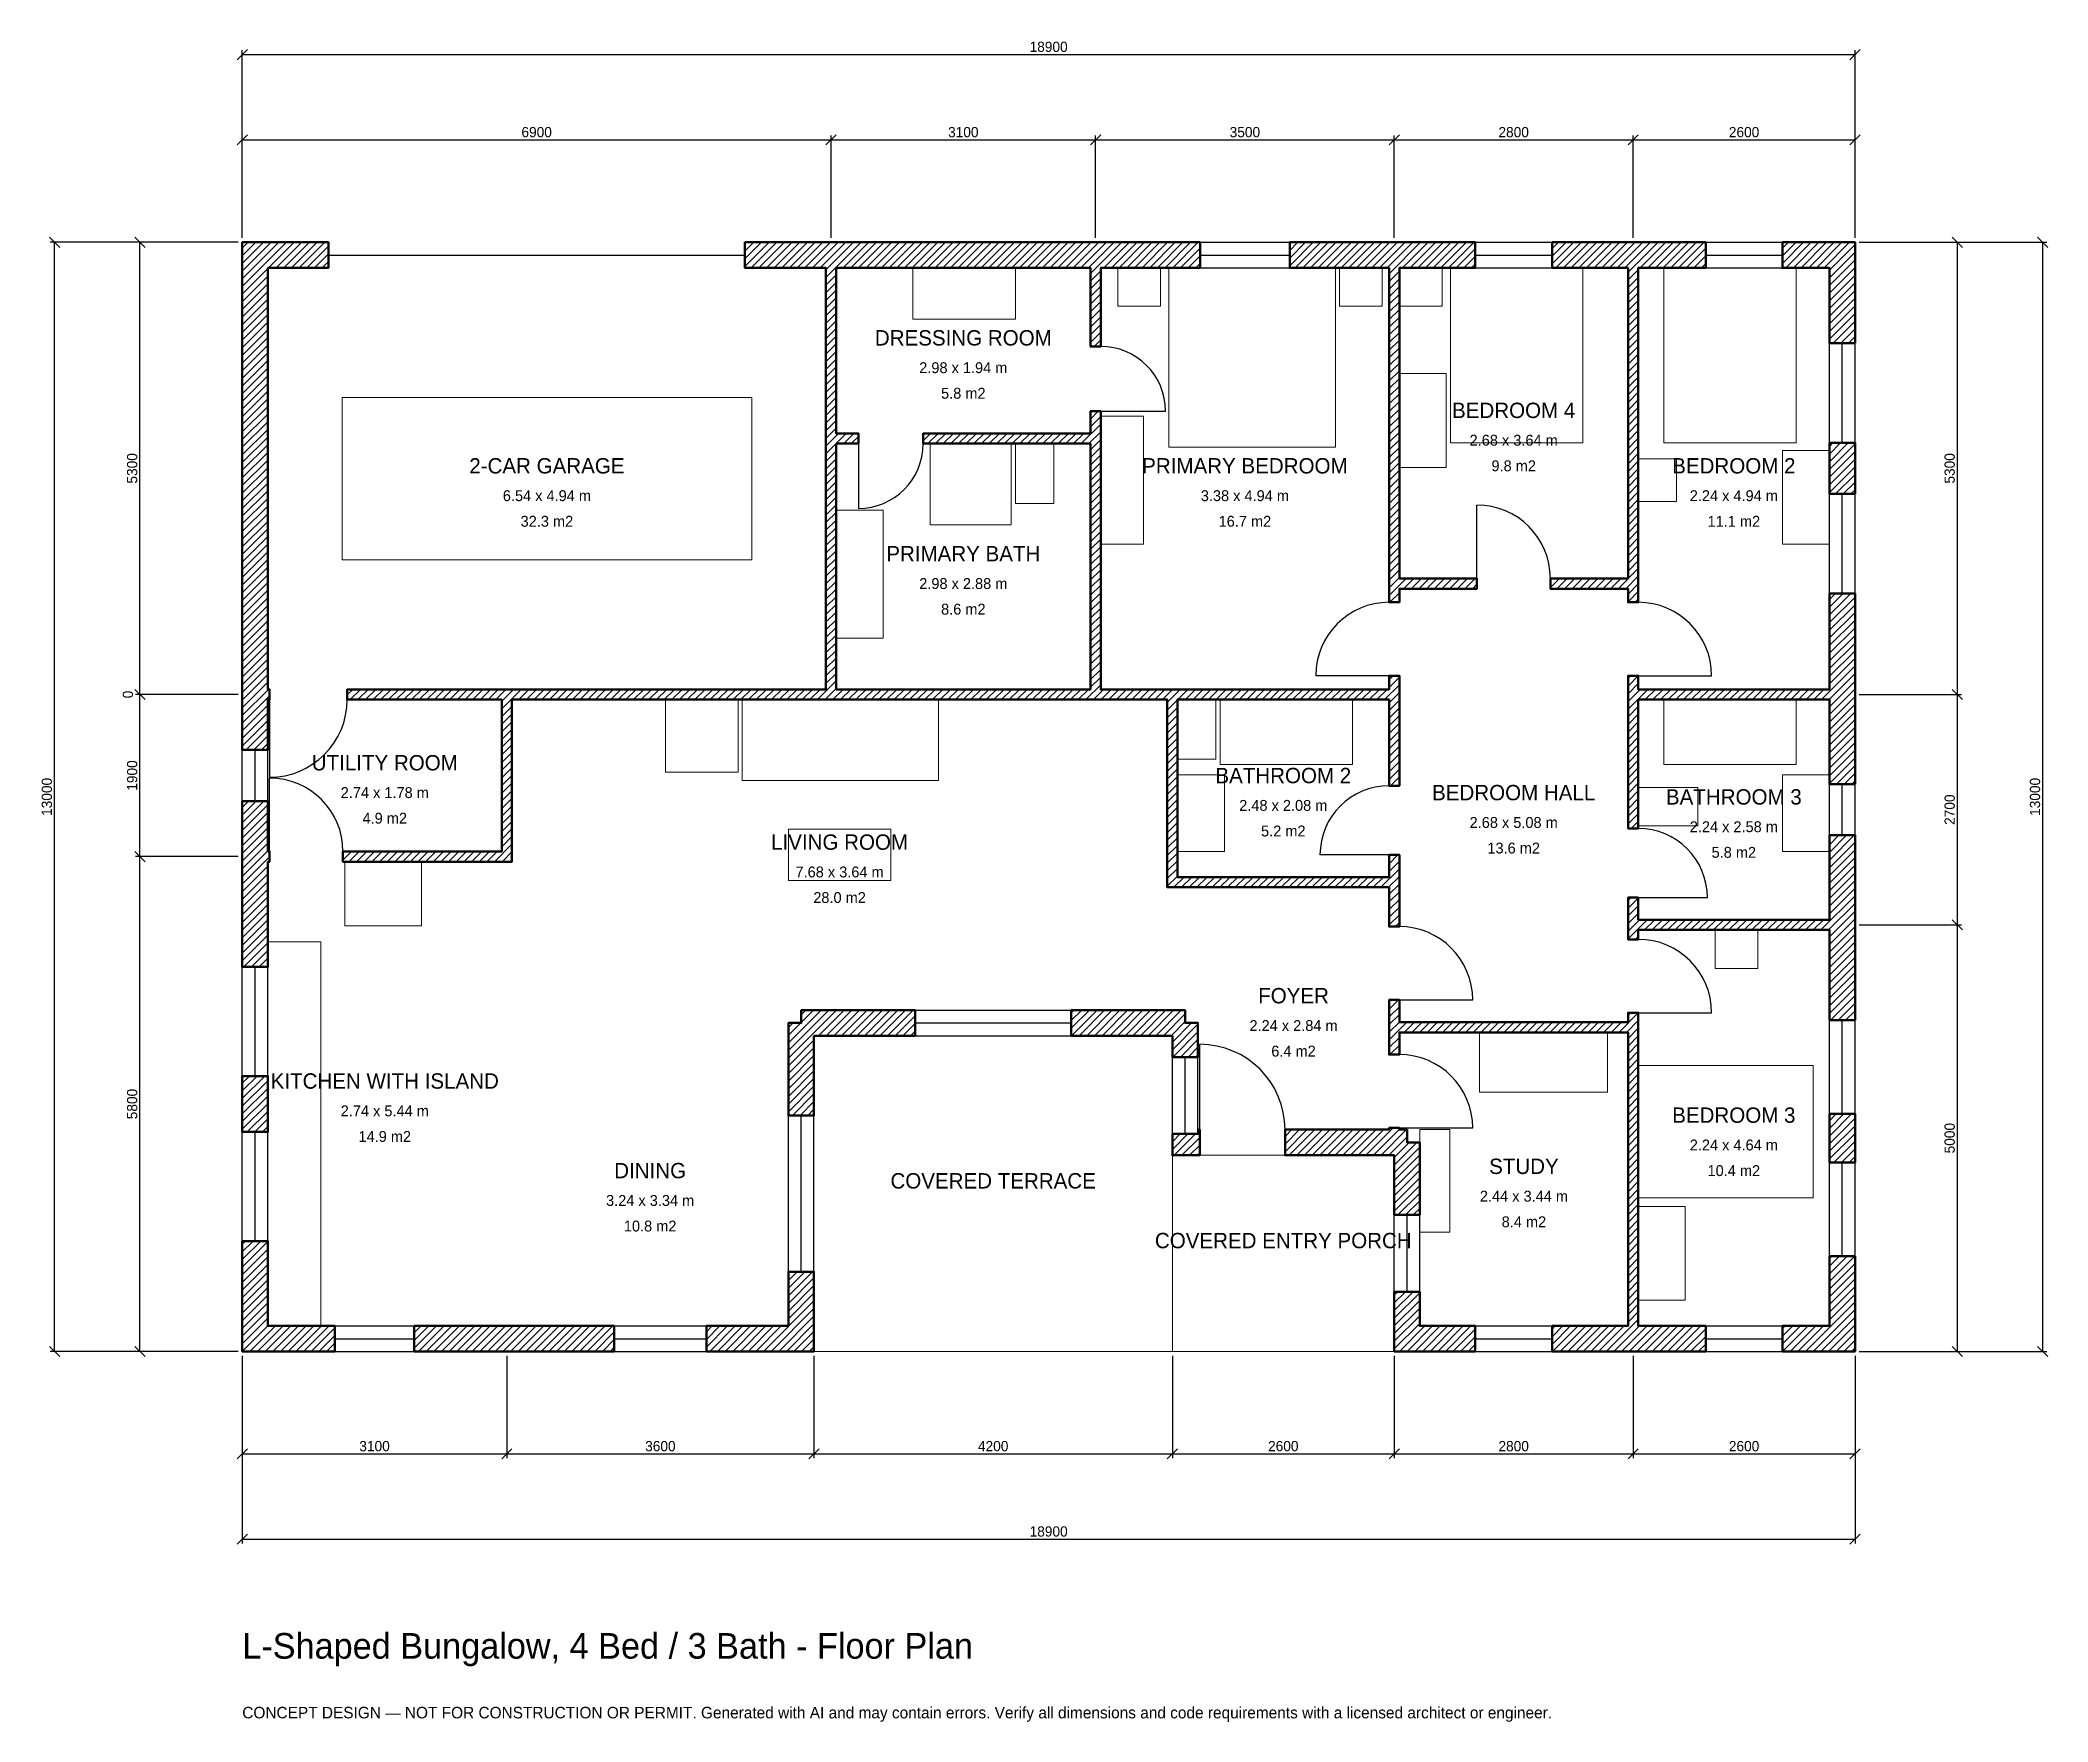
# Model space of a CAD drawing. Header units: millimetres. Extents: x -2369 to 21160, y -4341 to 15369.
import ezdxf
from ezdxf.enums import TextEntityAlignment as Align

# ---------------------------------------------------------------- set-up
doc = ezdxf.new("R2010")
doc.units = ezdxf.units.MM
doc.linetypes.add('DASHED', pattern=[1.524, 1.27, -0.254])
for name, color, linetype, lineweight in [('A-ANNO-DIMS', 1, 'Continuous', 13), ('A-ANNO-TEXT', 7, 'Continuous', 18), ('A-AREA-IDEN', 7, 'Continuous', 18), ('A-DOOR', 2, 'Continuous', 25), ('A-FLOR-FIXT', 9, 'Continuous', 13), ('A-FURN', 9, 'Continuous', 13), ('A-GLAZ', 4, 'Continuous', 25), ('A-SITE-PAVE', 8, 'Continuous', 13), ('A-WALL', 7, 'Continuous', 50), ('A-WALL-PATT', 8, 'Continuous', 13)]:
    doc.layers.add(name, color=color, linetype=linetype, lineweight=lineweight)
doc.dimstyles.new('PLAN', dxfattribs={"dimtxt": 120, "dimasz": 80, "dimexe": 50, "dimexo": 50, "dimgap": 30, "dimtad": 1, "dimdec": 0, "dimtsz": 60, "dimcen": 2.5, "dimclrd": 1, "dimclre": 1, "dimazin": 3, "dimtfac": 1, "dimtmove": 0, "dimatfit": 3})

msp = doc.modelspace()

# ---------------------------------------------------------------- hatches: boundary and pattern name
at = {"layer": 'A-WALL-PATT'}
h = msp.add_hatch(dxfattribs=at)
h.set_pattern_fill('ANSI31', color=8, scale=20)
h.paths.add_polyline_path([(13499.999, 0), (13499.999, 300), (13500, 300), (13500, 700), (13800, 700), (13800, 300), (14450, 300), (14450, 0), (13800, 0), (13800, -0.001), (13500, -0.001), (13500, 0), (13499.999, 0)])
h.paths.add_polyline_path([(13500, 2240), (13499.999, 2240), (13499.999, 2299.999), (13440, 2299.999), (13440, 2300), (12220, 2300), (12220, 2600), (13440, 2600), (13440, 2620), (13560, 2620), (13560, 2600), (13650, 2600), (13650, 2450), (13800, 2450), (13800, 1600), (13500, 1600), (13500, 2240)])
h.paths.add_polyline_path([(11200, 2300), (11200, 2299.999), (10900, 2299.999), (10900, 2300), (10899.999, 2300), (10899.999, 2550), (11210, 2550), (11210, 2600), (11220, 2600), (11220, 2300), (11200, 2300)])
h.paths.add_polyline_path([(10900, 3700), (9715, 3700), (9715, 4000), (11050, 4000), (11050, 3850), (11200, 3850), (11200, 3450), (10900, 3450), (10900, 3700)])
h.paths.add_polyline_path([(6700, 3700), (6700, 2765), (6400, 2765), (6400, 3850), (6550, 3850), (6550, 4000), (7885, 4000), (7885, 3700), (6700, 3700)])
h.paths.add_polyline_path([(6700, 300), (6700.001, 300), (6700.001, 0), (6700.001, 0), (6700, 0), (6700, -0.001), (6400, -0.001), (6400, 0), (5440, 0), (5440, 300), (6400, 300), (6400, 935), (6700, 935), (6700, 300)])
h.paths.add_polyline_path([(3250, 0), (2950, 0), (2015, 0), (2015, 300), (2950, 300), (3250, 300), (4360, 300), (4360, 0), (3250, 0)])
h.paths.add_polyline_path([(300, 0), (300, -0.001), (0, -0.001), (0, 0), (-0.001, 0), (-0.001, 0), (-0.001, 300), (0, 300), (0, 1293.3333), (300, 1293.3333), (300, 300), (1085, 300), (1085, 0), (300, 0)])
h.paths.add_polyline_path([(0, 3226.6667), (300, 3226.6667), (300, 2573.3333), (0, 2573.3333), (0, 3226.6667)])
h.paths.add_polyline_path([(0, 5650), (0, 5740), (-0.001, 5740), (-0.001, 5860), (0, 5860), (0, 5950), (0, 6450), (300, 6450), (300, 5950), (300, 5860), (320, 5860), (320, 5740), (300, 5740), (300, 5650), (300, 4506.6667), (0, 4506.6667), (0, 5650)])
h.paths.add_polyline_path([(0, 7550), (0, 7640), (-0.001, 7640), (-0.001, 7760), (0, 7760), (0, 7850), (0, 12700), (-0.001, 12700), (-0.001, 13000), (0, 13000), (0, 13000.001), (300, 13000.001), (300, 13000), (1010, 13000), (1010, 12700), (300, 12700), (300, 7850), (300, 7760), (320, 7760), (320, 7640), (300, 7640), (300, 7550), (300, 7050), (0, 7050), (0, 7550)])
h.paths.add_polyline_path([(6750, 13000), (6840, 13000), (6840, 13000.001), (6960, 13000.001), (6960, 13000), (7050, 13000), (9850, 13000), (9940, 13000), (9940, 13000.001), (10060, 13000.001), (10060, 13000), (10150, 13000), (11225, 13000), (11225, 12700), (10150, 12700), (10060, 12700), (10060, 11780), (9940, 11780), (9940, 12700), (9850, 12700), (7050, 12700), (6960, 12700), (6960, 10760), (7220, 10760), (7220, 10640), (6960, 10640), (6960, 7760), (9940, 7760), (9940, 10640), (7980, 10640), (7980, 10760), (9940, 10760), (9940, 11020), (10060, 11020), (10060, 10760), (10060, 10640), (10060, 7760), (10840, 7760), (10960, 7760), (13440, 7760), (13440, 7920), (13560, 7920), (13560, 7760), (13560, 7640), (13560, 6630), (13440, 6630), (13440, 7640), (10960, 7640), (10960, 5560), (13440, 5560), (13440, 5820), (13560, 5820), (13560, 5560), (13560, 5440), (13560, 4980), (13440, 4980), (13440, 5440), (10960, 5440), (10840, 5440), (10840, 5560), (10840, 7640), (10060, 7640), (9940, 7640), (6960, 7640), (6840, 7640), (3160, 7640), (3160, 7640), (3160, 5860), (3160, 5740), (3040, 5740), (1180, 5740), (1180, 5860), (3040, 5860), (3040, 7640), (1230, 7640), (1230, 7760), (3040, 7760), (3040, 7760), (6840, 7760), (6840, 10640), (6840, 10760), (6840, 12700), (6750, 12700), (5890, 12700), (5890, 13000), (6750, 13000)])
h.paths.add_polyline_path([(13350, 13000), (13440, 13000), (13440, 13000.001), (13560, 13000.001), (13560, 13000), (13650, 13000), (14450, 13000), (14450, 12700), (13650, 12700), (13560, 12700), (13560, 9060), (14470, 9060), (14470, 8940), (13560, 8940), (13560, 8780), (13440, 8780), (13440, 8940), (13440, 9060), (13440, 12700), (13350, 12700), (12275, 12700), (12275, 13000), (13350, 13000)])
h.paths.add_polyline_path([(16150, 13000), (16240, 13000), (16240, 13000.001), (16360, 13000.001), (16360, 13000), (16450, 13000), (17150, 13000), (17150, 12700), (16450, 12700), (16360, 12700), (16360, 9060), (16360, 8940), (16360, 8780), (16240, 8780), (16240, 8940), (15330, 8940), (15330, 9060), (16240, 9060), (16240, 12700), (16150, 12700), (15350, 12700), (15350, 13000), (16150, 13000)])
h.paths.add_polyline_path([(18600, 13000), (18600, 13000.001), (18900, 13000.001), (18900, 13000), (18900.001, 13000), (18900.001, 12700), (18900, 12700), (18900, 11818.3333), (18600, 11818.3333), (18600, 12700), (18050, 12700), (18050, 13000), (18600, 13000)])
h.paths.add_polyline_path([(18900, 10051.6667), (18600, 10051.6667), (18600, 10648.3333), (18900, 10648.3333), (18900, 10051.6667)])
h.paths.add_polyline_path([(18900, 7850), (18900, 7760), (18900.001, 7760), (18900.001, 7640), (18900, 7640), (18900, 7550), (18900, 6650), (18600, 6650), (18600, 7550), (18600, 7640), (16360, 7640), (16360, 6130), (16240, 6130), (16240, 7640), (16240, 7760), (16240, 7920), (16360, 7920), (16360, 7760), (18600, 7760), (18600, 7850), (18600, 8881.6667), (18900, 8881.6667), (18900, 7850)])
h.paths.add_polyline_path([(18900, 5150), (18900, 5060), (18900.001, 5060), (18900.001, 4940), (18900, 4940), (18900, 4850), (18900, 3883.3333), (18600, 3883.3333), (18600, 4850), (18600, 4940), (16360, 4940), (16360, 4830), (16240, 4830), (16240, 4940), (16240, 5060), (16240, 5320), (16360, 5320), (16360, 5060), (18600, 5060), (18600, 5150), (18600, 6050), (18900, 6050), (18900, 5150)])
h.paths.add_polyline_path([(18900, 2216.6667), (18600, 2216.6667), (18600, 2783.3333), (18900, 2783.3333), (18900, 2216.6667)])
h.paths.add_polyline_path([(18900, 300), (18900.001, 300), (18900.001, 0), (18900, 0), (18900, -0.001), (18600, -0.001), (18600, 0), (18050, 0), (18050, 300), (18600, 300), (18600, 1116.6667), (18900, 1116.6667), (18900, 300)])
h.paths.add_polyline_path([(16450, 0), (16360, 0), (16360, -0.001), (16240, -0.001), (16240, 0), (16150, 0), (15350, 0), (15350, 300), (16150, 300), (16240, 300), (16240, 3740), (13560, 3740), (13560, 3480), (13440, 3480), (13440, 3740), (13440, 3860), (13440, 4120), (13560, 4120), (13560, 3860), (16240, 3860), (16240, 3970), (16360, 3970), (16360, 3860), (16360, 3740), (16360, 300), (16450, 300), (17150, 300), (17150, 0), (16450, 0)])

# ---------------------------------------------------------------- linework, layer by layer
at = {"layer": 'A-DOOR', "linetype": 'DASHED'}
msp.add_line((1010, 12850), (5890, 12850), dxfattribs=at)
at = {"layer": 'A-DOOR'}
for p, q in [((10060, 11020), (10820, 11020)), ((7220, 10640), (7220, 9880)), ((14470, 9060), (14470, 9920)), ((13440, 7920), (12580, 7920)), ((16360, 7920), (17220, 7920)), ((320, 7640), (320, 6730)), ((320, 5860), (320, 6720)), ((13440, 5820), (12630, 5820)), ((16360, 5320), (17170, 5320)), ((13560, 4120), (14420, 4120)), ((16360, 3970), (17220, 3970)), ((11220, 2600), (11220, 3600)), ((13560, 2620), (14420, 2620))]:
    msp.add_line(p, q, dxfattribs=at)
for centre, radius, start, end in [((10060, 11020), 760, 0, 90), ((7220, 10640), 760, 270, 360), ((14470, 9060), 860, 0, 90), ((13440, 7920), 860, 90, 180), ((16360, 7920), 860, 0, 90), ((320, 7640), 910, 270, 360), ((320, 5860), 860, 0, 90), ((13440, 5820), 810, 90, 180), ((16360, 5320), 810, 0, 90), ((13560, 4120), 860, 0, 90), ((16360, 3970), 860, 0, 90), ((11220, 2600), 1000, 0, 90), ((13560, 2620), 860, 0, 90)]:
    msp.add_arc(centre, radius, start, end, dxfattribs=at)
at = {"layer": 'A-FLOR-FIXT'}
for points in [[(8060, 9690), (9010, 9690), (9010, 10640), (8060, 10640)], [(9060, 9940), (9510, 9940), (9510, 10640), (9060, 10640)], [(6960, 8360), (7510, 8360), (7510, 9860), (6960, 9860)], [(10960, 6940), (11410, 6940), (11410, 7640), (10960, 7640)], [(11460, 6880), (13010, 6880), (13010, 7640), (11460, 7640)], [(16660, 6880), (18210, 6880), (18210, 7640), (16660, 7640)], [(10960, 5860), (11510, 5860), (11510, 6760), (10960, 6760)], [(16360, 6160), (17060, 6160), (17060, 6610), (16360, 6610)], [(18050, 5860), (18600, 5860), (18600, 6760), (18050, 6760)], [(300, 300), (920, 300), (920, 4800), (300, 4800)]]:
    msp.add_lwpolyline(points, close=True, dxfattribs=at)
at = {"layer": 'A-FURN'}
for points in [[(7860, 12100), (9060, 12100), (9060, 12700), (7860, 12700)], [(10260, 12250), (10760, 12250), (10760, 12700), (10260, 12700)], [(10860, 10600), (12810, 10600), (12810, 12700), (10860, 12700)], [(12860, 12250), (13360, 12250), (13360, 12700), (12860, 12700)], [(13560, 12250), (14060, 12250), (14060, 12700), (13560, 12700)], [(14160, 10650), (15710, 10650), (15710, 12700), (14160, 12700)], [(16660, 10650), (18210, 10650), (18210, 12700), (16660, 12700)], [(13560, 10360), (14110, 10360), (14110, 11460), (13560, 11460)], [(1170, 9280), (5970, 9280), (5970, 11180), (1170, 11180)], [(10060, 9460), (10560, 9460), (10560, 10960), (10060, 10960)], [(16360, 9960), (16810, 9960), (16810, 10460), (16360, 10460)], [(18050, 9460), (18600, 9460), (18600, 10560), (18050, 10560)], [(4960, 6790), (5810, 6790), (5810, 7640), (4960, 7640)], [(5860, 6690), (8160, 6690), (8160, 7640), (5860, 7640)], [(6400, 5520), (7600, 5520), (7600, 6120), (6400, 6120)], [(1200, 4990), (2100, 4990), (2100, 5740), (1200, 5740)], [(17260, 4490), (17760, 4490), (17760, 4940), (17260, 4940)], [(14500, 3040), (16000, 3040), (16000, 3740), (14500, 3740)], [(16360, 1800), (18410, 1800), (18410, 3350), (16360, 3350)], [(13800, 1400), (14150, 1400), (14150, 2600), (13800, 2600)], [(16360, 600), (16910, 600), (16910, 1700), (16360, 1700)]]:
    msp.add_lwpolyline(points, close=True, dxfattribs=at)
at = {"layer": 'A-GLAZ'}
for p, q in [((11225, 13000), (12275, 13000)), ((14450, 13000), (15350, 13000)), ((17150, 13000), (18050, 13000)), ((11225, 12850), (12275, 12850)), ((14450, 12850), (15350, 12850)), ((17150, 12850), (18050, 12850)), ((11225, 12700), (12275, 12700)), ((14450, 12700), (15350, 12700)), ((17150, 12700), (18050, 12700)), ((18600, 10648.3333), (18600, 11818.3333)), ((18750, 10648.3333), (18750, 11818.3333)), ((18900, 10648.3333), (18900, 11818.3333)), ((18600, 8881.6667), (18600, 10051.6667)), ((18750, 8881.6667), (18750, 10051.6667)), ((18900, 8881.6667), (18900, 10051.6667)), ((0, 6450), (0, 7050)), ((150, 6450), (150, 7050)), ((300, 6450), (300, 7050)), ((18600, 6050), (18600, 6650)), ((18750, 6050), (18750, 6650)), ((18900, 6050), (18900, 6650)), ((0, 3226.6667), (0, 4506.6667)), ((150, 3226.6667), (150, 4506.6667)), ((300, 3226.6667), (300, 4506.6667)), ((7885, 4000), (9715, 4000)), ((7885, 3850), (9715, 3850)), ((18600, 2783.3333), (18600, 3883.3333)), ((18750, 2783.3333), (18750, 3883.3333)), ((18900, 2783.3333), (18900, 3883.3333)), ((7885, 3700), (9715, 3700)), ((10900, 2550), (10900, 3450)), ((11050, 2550), (11050, 3450)), ((11200, 2550), (11200, 3450)), ((6400, 935), (6400, 2765)), ((6550, 935), (6550, 2765)), ((6700, 935), (6700, 2765)), ((0, 1293.3333), (0, 2573.3333)), ((150, 1293.3333), (150, 2573.3333)), ((300, 1293.3333), (300, 2573.3333)), ((18600, 1116.6667), (18600, 2216.6667)), ((18750, 1116.6667), (18750, 2216.6667)), ((18900, 1116.6667), (18900, 2216.6667)), ((13500, 700), (13500, 1600)), ((13650, 700), (13650, 1600)), ((13800, 700), (13800, 1600)), ((1085, 300), (2015, 300)), ((4360, 300), (5440, 300)), ((14450, 300), (15350, 300)), ((17150, 300), (18050, 300)), ((1085, 150), (2015, 150)), ((1085, 0), (2015, 0)), ((4360, 150), (5440, 150)), ((4360, 0), (5440, 0)), ((14450, 150), (15350, 150)), ((14450, 0), (15350, 0)), ((17150, 150), (18050, 150)), ((17150, 0), (18050, 0))]:
    msp.add_line(p, q, dxfattribs=at)
at = {"layer": 'A-SITE-PAVE', "linetype": 'DASHED'}
for points in [[(6700, 0), (10900, 0), (10900, 3700), (6700, 3700)], [(10900, 0), (13500, 0), (13500, 2300), (10900, 2300)]]:
    msp.add_lwpolyline(points, close=True, dxfattribs=at)
at = {"layer": 'A-WALL'}
for points in [[(0, 7550), (0, 7640), (-0.001, 7640), (-0.001, 7760), (0, 7760), (0, 7850), (0, 12700), (-0.001, 12700), (-0.001, 13000), (0, 13000), (0, 13000.001), (300, 13000.001), (300, 13000), (1010, 13000), (1010, 12700), (300, 12700), (300, 7850), (300, 7760), (320, 7760), (320, 7640), (300, 7640), (300, 7550), (300, 7050), (0, 7050), (0, 7550)], [(6750, 13000), (6840, 13000), (6840, 13000.001), (6960, 13000.001), (6960, 13000), (7050, 13000), (9850, 13000), (9940, 13000), (9940, 13000.001), (10060, 13000.001), (10060, 13000), (10150, 13000), (11225, 13000), (11225, 12700), (10150, 12700), (10060, 12700), (10060, 11780), (9940, 11780), (9940, 12700), (9850, 12700), (7050, 12700), (6960, 12700), (6960, 10760), (7220, 10760), (7220, 10640), (6960, 10640), (6960, 7760), (9940, 7760), (9940, 10640), (7980, 10640), (7980, 10760), (9940, 10760), (9940, 11020), (10060, 11020), (10060, 10760), (10060, 10640), (10060, 7760), (10840, 7760), (10960, 7760), (13440, 7760), (13440, 7920), (13560, 7920), (13560, 7760), (13560, 7640), (13560, 6630), (13440, 6630), (13440, 7640), (10960, 7640), (10960, 5560), (13440, 5560), (13440, 5820), (13560, 5820), (13560, 5560), (13560, 5440), (13560, 4980), (13440, 4980), (13440, 5440), (10960, 5440), (10840, 5440), (10840, 5560), (10840, 7640), (10060, 7640), (9940, 7640), (6960, 7640), (6840, 7640), (3160, 7640), (3160, 7640), (3160, 5860), (3160, 5740), (3040, 5740), (1180, 5740), (1180, 5860), (3040, 5860), (3040, 7640), (1230, 7640), (1230, 7760), (3040, 7760), (3040, 7760), (6840, 7760), (6840, 10640), (6840, 10760), (6840, 12700), (6750, 12700), (5890, 12700), (5890, 13000), (6750, 13000)], [(13350, 13000), (13440, 13000), (13440, 13000.001), (13560, 13000.001), (13560, 13000), (13650, 13000), (14450, 13000), (14450, 12700), (13650, 12700), (13560, 12700), (13560, 9060), (14470, 9060), (14470, 8940), (13560, 8940), (13560, 8780), (13440, 8780), (13440, 8940), (13440, 9060), (13440, 12700), (13350, 12700), (12275, 12700), (12275, 13000), (13350, 13000)], [(16150, 13000), (16240, 13000), (16240, 13000.001), (16360, 13000.001), (16360, 13000), (16450, 13000), (17150, 13000), (17150, 12700), (16450, 12700), (16360, 12700), (16360, 9060), (16360, 8940), (16360, 8780), (16240, 8780), (16240, 8940), (15330, 8940), (15330, 9060), (16240, 9060), (16240, 12700), (16150, 12700), (15350, 12700), (15350, 13000), (16150, 13000)], [(18600, 13000), (18600, 13000.001), (18900, 13000.001), (18900, 13000), (18900.001, 13000), (18900.001, 12700), (18900, 12700), (18900, 11818.3333), (18600, 11818.3333), (18600, 12700), (18050, 12700), (18050, 13000), (18600, 13000)], [(18900, 10051.6667), (18600, 10051.6667), (18600, 10648.3333), (18900, 10648.3333), (18900, 10051.6667)], [(18900, 7850), (18900, 7760), (18900.001, 7760), (18900.001, 7640), (18900, 7640), (18900, 7550), (18900, 6650), (18600, 6650), (18600, 7550), (18600, 7640), (16360, 7640), (16360, 6130), (16240, 6130), (16240, 7640), (16240, 7760), (16240, 7920), (16360, 7920), (16360, 7760), (18600, 7760), (18600, 7850), (18600, 8881.6667), (18900, 8881.6667), (18900, 7850)], [(0, 5650), (0, 5740), (-0.001, 5740), (-0.001, 5860), (0, 5860), (0, 5950), (0, 6450), (300, 6450), (300, 5950), (300, 5860), (320, 5860), (320, 5740), (300, 5740), (300, 5650), (300, 4506.6667), (0, 4506.6667), (0, 5650)], [(18900, 5150), (18900, 5060), (18900.001, 5060), (18900.001, 4940), (18900, 4940), (18900, 4850), (18900, 3883.3333), (18600, 3883.3333), (18600, 4850), (18600, 4940), (16360, 4940), (16360, 4830), (16240, 4830), (16240, 4940), (16240, 5060), (16240, 5320), (16360, 5320), (16360, 5060), (18600, 5060), (18600, 5150), (18600, 6050), (18900, 6050), (18900, 5150)], [(6700, 3700), (6700, 2765), (6400, 2765), (6400, 3850), (6550, 3850), (6550, 4000), (7885, 4000), (7885, 3700), (6700, 3700)], [(10900, 3700), (9715, 3700), (9715, 4000), (11050, 4000), (11050, 3850), (11200, 3850), (11200, 3450), (10900, 3450), (10900, 3700)], [(16450, 0), (16360, 0), (16360, -0.001), (16240, -0.001), (16240, 0), (16150, 0), (15350, 0), (15350, 300), (16150, 300), (16240, 300), (16240, 3740), (13560, 3740), (13560, 3480), (13440, 3480), (13440, 3740), (13440, 3860), (13440, 4120), (13560, 4120), (13560, 3860), (16240, 3860), (16240, 3970), (16360, 3970), (16360, 3860), (16360, 3740), (16360, 300), (16450, 300), (17150, 300), (17150, 0), (16450, 0)], [(0, 3226.6667), (300, 3226.6667), (300, 2573.3333), (0, 2573.3333), (0, 3226.6667)], [(11200, 2300), (11200, 2299.999), (10900, 2299.999), (10900, 2300), (10899.999, 2300), (10899.999, 2550), (11210, 2550), (11210, 2600), (11220, 2600), (11220, 2300), (11200, 2300)], [(13500, 2240), (13499.999, 2240), (13499.999, 2299.999), (13440, 2299.999), (13440, 2300), (12220, 2300), (12220, 2600), (13440, 2600), (13440, 2620), (13560, 2620), (13560, 2600), (13650, 2600), (13650, 2450), (13800, 2450), (13800, 1600), (13500, 1600), (13500, 2240)], [(18900, 2216.6667), (18600, 2216.6667), (18600, 2783.3333), (18900, 2783.3333), (18900, 2216.6667)], [(300, 0), (300, -0.001), (0, -0.001), (0, 0), (-0.001, 0), (-0.001, 0), (-0.001, 300), (0, 300), (0, 1293.3333), (300, 1293.3333), (300, 300), (1085, 300), (1085, 0), (300, 0)], [(18900, 300), (18900.001, 300), (18900.001, 0), (18900, 0), (18900, -0.001), (18600, -0.001), (18600, 0), (18050, 0), (18050, 300), (18600, 300), (18600, 1116.6667), (18900, 1116.6667), (18900, 300)], [(6700, 300), (6700.001, 300), (6700.001, 0), (6700.001, 0), (6700, 0), (6700, -0.001), (6400, -0.001), (6400, 0), (5440, 0), (5440, 300), (6400, 300), (6400, 935), (6700, 935), (6700, 300)], [(13499.999, 0), (13499.999, 300), (13500, 300), (13500, 700), (13800, 700), (13800, 300), (14450, 300), (14450, 0), (13800, 0), (13800, -0.001), (13500, -0.001), (13500, 0), (13499.999, 0)], [(3250, 0), (2950, 0), (2015, 0), (2015, 300), (2950, 300), (3250, 300), (4360, 300), (4360, 0), (3250, 0)]]:
    msp.add_lwpolyline(points, close=True, dxfattribs=at)

# ---------------------------------------------------------------- texts
at = {"layer": 'A-ANNO-TEXT'}
for s, height, p in [('L-Shaped Bungalow, 4 Bed / 3 Bath - Floor Plan', 300, (0, -3600)), ('CONCEPT DESIGN — NOT FOR CONSTRUCTION OR PERMIT. Generated with AI and may contain errors. Verify all dimensions and code requirements with a licensed architect or engineer.', 135, (0, -4300))]:
    msp.add_text(s, height=height, dxfattribs=at).set_placement(p)
at = {"layer": 'A-AREA-IDEN'}
for s, height, p in [('DRESSING ROOM', 180, (8450, 11880)), ('2.98 x 1.94 m', 127.5, (8450, 11530)), ('5.8 m2', 127.5, (8450, 11230)), ('BEDROOM 4', 180, (14900, 11030)), ('2.68 x 3.64 m', 127.5, (14900, 10680)), ('2-CAR GARAGE', 180, (3570, 10380)), ('PRIMARY BEDROOM', 180, (11750, 10380)), ('9.8 m2', 127.5, (14900, 10380)), ('BEDROOM 2', 180, (17480, 10380)), ('6.54 x 4.94 m', 127.5, (3570, 10030)), ('3.38 x 4.94 m', 127.5, (11750, 10030)), ('2.24 x 4.94 m', 127.5, (17480, 10030)), ('32.3 m2', 127.5, (3570, 9730)), ('16.7 m2', 127.5, (11750, 9730)), ('11.1 m2', 127.5, (17480, 9730)), ('PRIMARY BATH', 180, (8450, 9350)), ('2.98 x 2.88 m', 127.5, (8450, 9000)), ('8.6 m2', 127.5, (8450, 8700)), ('UTILITY ROOM', 180, (1670, 6900)), ('BATHROOM 2', 180, (12200, 6750)), ('2.74 x 1.78 m', 127.5, (1670, 6550)), ('BEDROOM HALL', 180, (14900, 6550)), ('BATHROOM 3', 180, (17480, 6500)), ('2.48 x 2.08 m', 127.5, (12200, 6400)), ('4.9 m2', 127.5, (1670, 6250)), ('5.2 m2', 127.5, (12200, 6100)), ('2.68 x 5.08 m', 127.5, (14900, 6200)), ('2.24 x 2.58 m', 127.5, (17480, 6150)), ('LIVING ROOM', 180, (7000, 5970)), ('13.6 m2', 127.5, (14900, 5900)), ('5.8 m2', 127.5, (17480, 5850)), ('7.68 x 3.64 m', 127.5, (7000, 5620)), ('28.0 m2', 127.5, (7000, 5320)), ('FOYER', 180, (12320, 4170)), ('2.24 x 2.84 m', 127.5, (12320, 3820)), ('6.4 m2', 127.5, (12320, 3520)), ('KITCHEN WITH ISLAND', 180, (1670, 3170)), ('2.74 x 5.44 m', 127.5, (1670, 2820)), ('BEDROOM 3', 180, (17480, 2770)), ('14.9 m2', 127.5, (1670, 2520)), ('2.24 x 4.64 m', 127.5, (17480, 2420)), ('DINING', 180, (4780, 2120)), ('STUDY', 180, (15020, 2170)), ('10.4 m2', 127.5, (17480, 2120)), ('COVERED TERRACE', 180, (8800, 2000)), ('2.44 x 3.44 m', 127.5, (15020, 1820)), ('3.24 x 3.34 m', 127.5, (4780, 1770)), ('10.8 m2', 127.5, (4780, 1470)), ('8.4 m2', 127.5, (15020, 1520)), ('COVERED ENTRY PORCH', 180, (12200, 1300))]:
    msp.add_text(s, height=height, dxfattribs=at).set_placement(p, align=Align.MIDDLE_CENTER)

# ---------------------------------------------------------------- dimensions: what is measured, and where the dimension line sits
at = {"layer": 'A-ANNO-DIMS'}
for base, p1, p2, text in [((0, 15200), (0, 13000), (18900, 13000), '18900'), ((0, 14200), (0, 13000), (6900, 13000), '6900'), ((6900, 14200), (6900, 13000), (10000, 13000), '3100'), ((10000, 14200), (10000, 13000), (13500, 13000), '3500'), ((13500, 14200), (13500, 13000), (16300, 13000), '2800'), ((16300, 14200), (16300, 13000), (18900, 13000), '2600'), ((0, -1200), (0, 0), (3100, 0), '3100'), ((0, -2200), (0, 0), (18900, 0), '18900'), ((3100, -1200), (3100, 0), (6700, 0), '3600'), ((6700, -1200), (6700, 0), (10900, 0), '4200'), ((10900, -1200), (10900, 0), (13500, 0), '2600'), ((13500, -1200), (13500, 0), (16300, 0), '2800'), ((16300, -1200), (16300, 0), (18900, 0), '2600')]:
    msp.add_linear_dim(base=base, p1=p1, p2=p2, text=text, dimstyle='PLAN', dxfattribs=at).render()
for base, p1, p2, text in [((-2200, 0), (0, 0), (0, 13000), '13000'), ((-1200, 7700), (0, 7700), (0, 13000), '5300'), ((20100, 7700), (18900, 7700), (18900, 13000), '5300'), ((21100, 0), (18900, 0), (18900, 13000), '13000'), ((-1200, 7700), (0, 7700), (0, 7700), '0'), ((-1200, 5800), (0, 5800), (0, 7700), '1900'), ((20100, 5000), (18900, 5000), (18900, 7700), '2700'), ((-1200, 0), (0, 0), (0, 5800), '5800'), ((20100, 0), (18900, 0), (18900, 5000), '5000')]:
    msp.add_linear_dim(base=base, p1=p1, p2=p2, angle=90, text=text, dimstyle='PLAN', dxfattribs=at).render()

doc.saveas('drawing.dxf')
